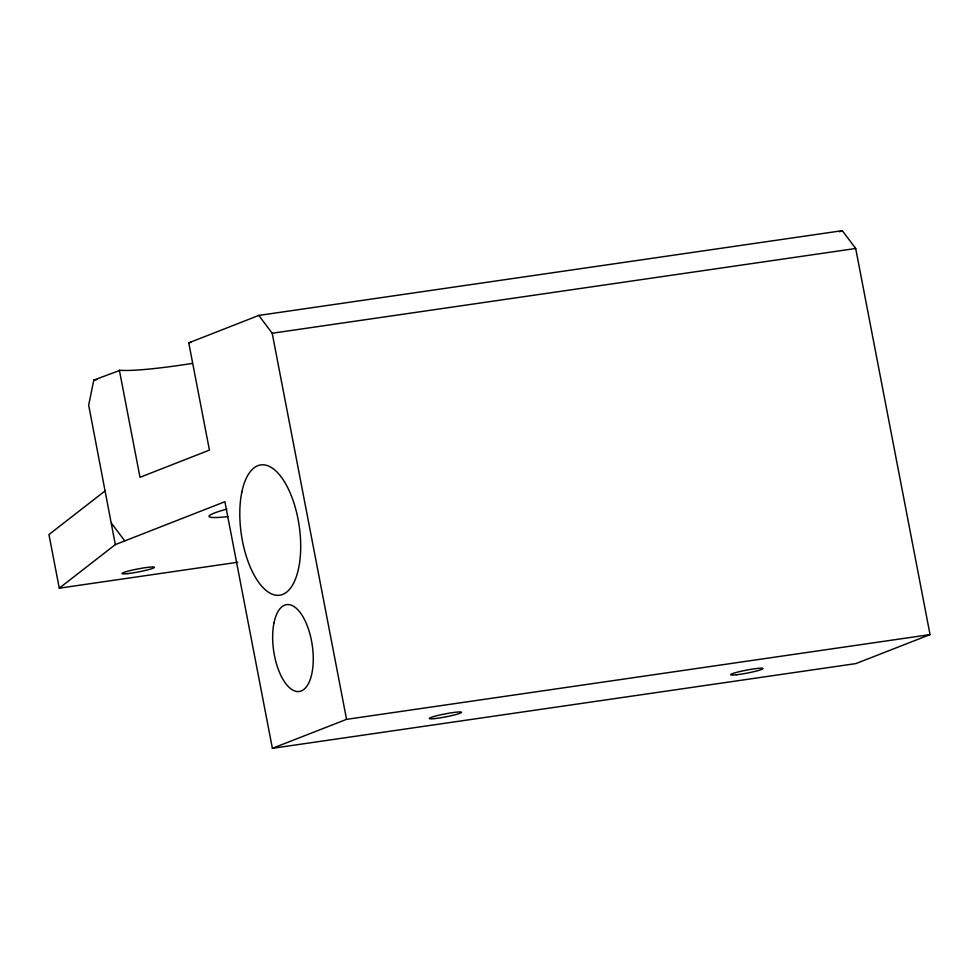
<?xml version="1.0" encoding="UTF-8"?>
<svg xmlns="http://www.w3.org/2000/svg" width="979" height="979" viewBox="0 0 979 979"><rect width="100%" height="100%" fill="white"/><g stroke="black" fill="none" stroke-linecap="round" stroke-linejoin="round"><path stroke-width="1.47" d="M192.325 363.405A120.662 11.148 -10.9 0 1 120.172 370.27L93.813 380.06L88.673 405.147L115.326 544.605L59.278 588.171L48.95 534.546L104.998 490.981M119.352 370.062L139.997 477.311L209.42 450.107L188.763 342.858L258.799 315.422L842.295 230.677L855.695 248.495L930.05 634.6L855.891 663.591L272.382 748.323L224.901 501.713L115.326 544.605M839.492 231.778L842.295 230.677M272.382 748.323L346.554 719.345L930.05 634.6M188.763 342.858L191.101 342.295M258.799 315.422L272.199 333.239L855.695 248.495M93.813 380.06L96.835 379.632M59.278 588.171L237.787 562.252M111.386 523.129L124.786 540.946M272.199 333.239L346.554 719.345M227.874 516.631A54.848 5.066 -10.9 0 1 226.785 509.092M241.801 492.266A65.813 29.235 81.7 0 0 275.001 595.036A65.813 29.235 81.7 0 0 293.884 502.876A65.813 29.235 81.7 0 0 241.801 492.266M273.998 622.84A43.871 19.494 81.7 0 0 296.123 691.358A43.871 19.494 81.7 0 0 308.715 629.913A43.871 19.494 81.7 0 0 273.998 622.84M434.896 718.562A16.459 1.517 -10.9 0 0 461.28 712.639A16.459 1.517 -10.9 0 0 439.987 714.964A16.459 1.517 -10.9 0 0 434.896 718.562M736.367 674.788A16.459 1.517 -10.9 0 0 762.751 668.853A16.459 1.517 -10.9 0 0 741.47 671.178A16.459 1.517 -10.9 0 0 736.367 674.788M127.76 573.596A16.459 1.517 -10.9 0 0 154.144 567.661A16.459 1.517 -10.9 0 0 132.85 569.986A16.459 1.517 -10.9 0 0 127.76 573.596"/></g></svg>
